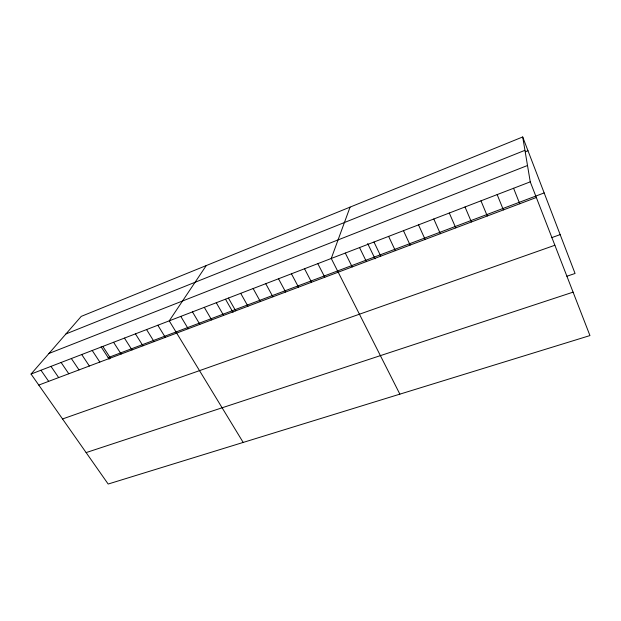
<?xml version="1.0" encoding="UTF-8"?>
<svg xmlns="http://www.w3.org/2000/svg" width="621" height="621" viewBox="0 0 621 621"><rect width="100%" height="100%" fill="white"/><g stroke="black" fill="none" stroke-linecap="round" stroke-linejoin="round"><path stroke-width="0.93" d="M350.065 207.119L331.257 258.468L399.862 394.149M206.265 265.563L169.238 320.847L243.184 442.431M522.703 136.962L530.256 181.852L589.95 335.573L108.17 484.038L31.05 374.052L81.227 316.384L522.703 136.962L575.062 273.473L566.849 276.244M65.966 333.919L524.947 150.313M525.312 151.788L527.982 150.724M48.958 353.465L527.508 165.496M31.05 374.052L530.256 181.852M108.155 357.603L544.159 192.921M38.781 385.074L536.334 197.501M551.495 237.711L560.158 234.622M62.542 418.965L554.879 245.256M86.117 452.593L573.09 292.149M40.955 370.232L48.671 381.348M50.969 366.382L58.669 377.576M61.106 362.478L68.784 373.764M71.353 358.534L79.014 369.906M81.724 354.537L89.37 366.01M92.218 350.5L99.834 362.059M101.114 346.821L109.18 359.179M102.83 346.409L110.429 358.069M113.573 342.28L121.149 354.024M124.441 338.096L131.994 349.933M135.44 333.857L142.962 345.796M146.572 329.572L154.07 341.612M157.835 325.233L165.31 337.374M180.781 316.399L188.202 328.75M192.471 311.897L199.853 324.348M204.301 307.348L211.652 319.9M216.287 302.73L223.599 315.398M225.539 299.275L233.015 312.347M228.412 298.064L235.701 310.842M240.7 293.329L247.95 306.223M253.143 288.54L260.346 301.542M265.741 283.688L272.914 296.807M278.511 278.775L285.637 292.017M291.435 273.799L298.522 287.158M304.538 268.753L311.579 282.237M317.812 263.646L324.799 277.245M345.307 253.058L352.192 266.921M359.543 247.577L366.374 261.573M367.671 243.548L375.061 258.833M373.982 242.019L380.758 256.155M388.622 236.384L395.336 250.659M403.464 230.663L410.124 245.078M418.523 224.872L425.121 239.427M433.8 218.988L440.328 233.698M449.293 213.019L455.76 227.876M465.02 206.972L471.409 221.976M480.972 200.831L487.283 215.992M497.157 194.598L503.398 209.921M513.583 188.272L519.746 203.758"/></g></svg>
